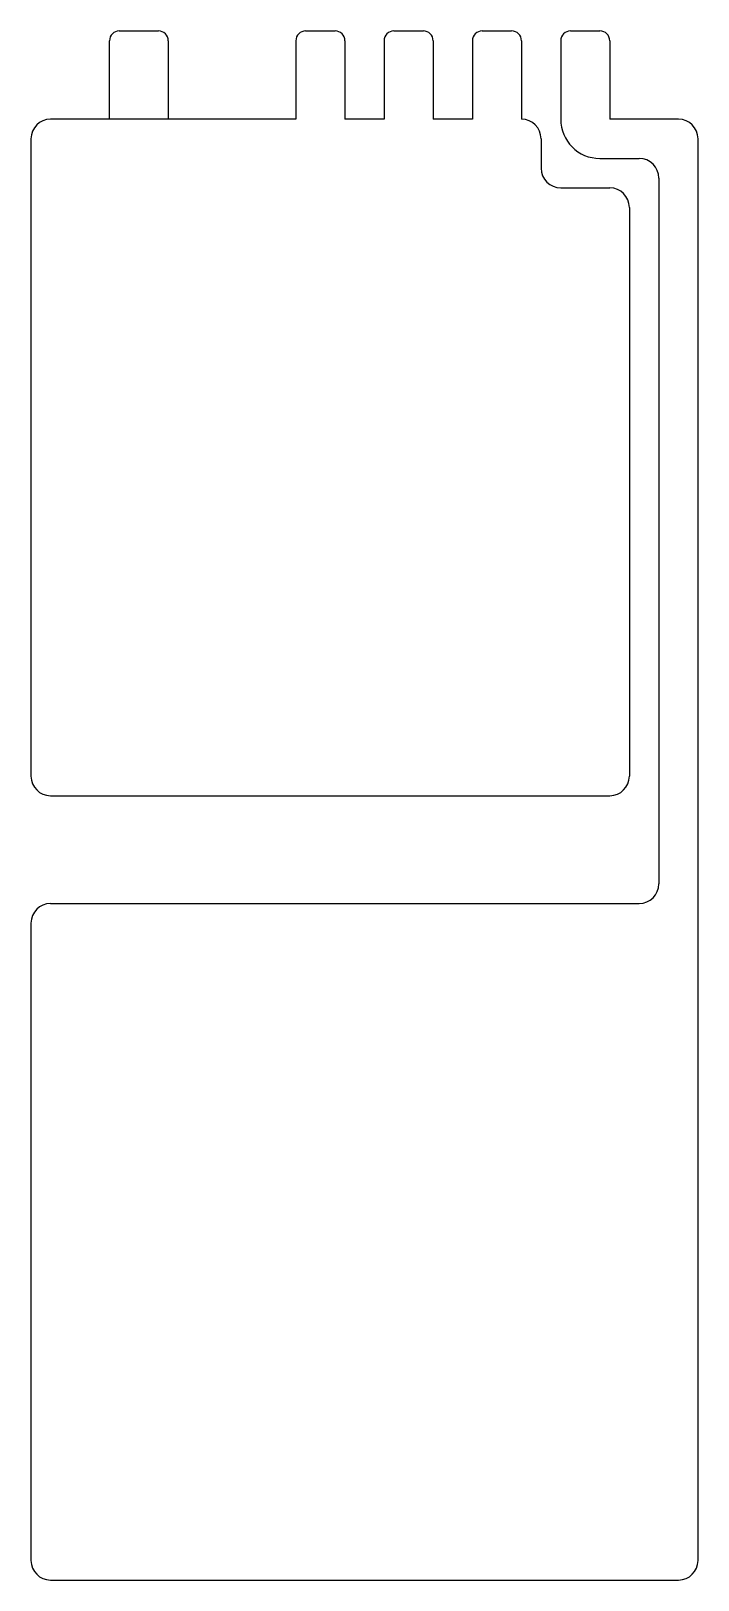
# Model space of a CAD drawing. Extents: x 6 to 74, y 6 to 164.
import ezdxf

# ---------------------------------------------------------------- set-up
doc = ezdxf.new("R2010")
doc.units = 0
doc.layers.add('1', color=22, linetype='CONTINUOUS')

msp = doc.modelspace()

# ---------------------------------------------------------------- linework, layer by layer
at = {"layer": '1'}
for p, q in [((14, 155), (14, 163)), ((15, 164), (19, 164)), ((20, 163), (20, 155)), ((33, 163), (33, 155)), ((34, 164), (37, 164)), ((38, 163), (38, 155)), ((42, 163), (42, 155)), ((43, 164), (46, 164)), ((47, 163), (47, 155)), ((51, 163), (51, 155)), ((52, 164), (55, 164)), ((56, 163), (56, 155)), ((60, 163), (60, 155)), ((61, 164), (64, 164)), ((65, 163), (65, 155)), ((14, 155), (8, 155)), ((33, 155), (14, 155)), ((42, 155), (38, 155)), ((51, 155), (47, 155)), ((72, 155), (65, 155)), ((6, 153), (6, 88)), ((58, 153), (58, 150)), ((74, 8), (74, 153)), ((64, 151), (68, 151)), ((70, 149), (70, 77)), ((60, 148), (65, 148)), ((67, 146), (67, 88)), ((8, 86), (65, 86)), ((8, 75), (68, 75)), ((6, 73), (6, 8)), ((8, 6), (72, 6))]:
    msp.add_line(p, q, dxfattribs=at)
for centre, radius, start, end in [((15, 163), 1, 90, 180), ((19, 163), 1, 0, 90), ((34, 163), 1, 90, 180), ((37, 163), 1, 0, 90), ((43, 163), 1, 90, 180), ((46, 163), 1, 0, 90), ((52, 163), 1, 90, 180), ((55, 163), 1, 0, 90), ((61, 163), 1, 90, 180), ((64, 163), 1, 0, 90), ((8, 153), 2, 90, 180), ((56, 153), 2, 0, 90), ((64, 155), 4, 180, 270), ((72, 153), 2, 0, 90), ((68, 149), 2, 0, 90), ((60, 150), 2, 180, 270), ((65, 146), 2, 0, 90), ((8, 88), 2, 180, 270), ((65, 88), 2, 270, 0), ((68, 77), 2, 270, 0), ((8, 73), 2, 90, 180), ((8, 8), 2, 180, 270), ((72, 8), 2, 270, 0)]:
    msp.add_arc(centre, radius, start, end, dxfattribs=at)

doc.saveas('drawing.dxf')
